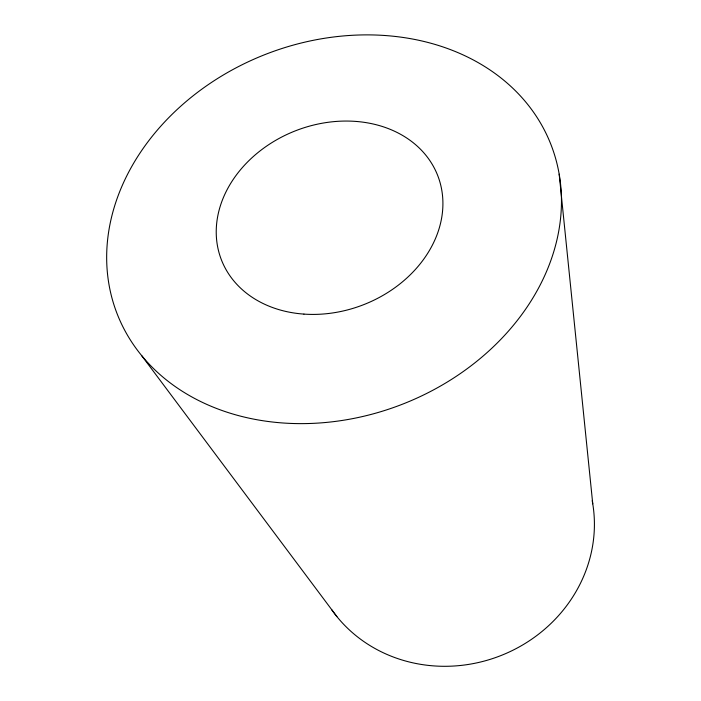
<?xml version="1.0" encoding="UTF-8"?>
<svg xmlns="http://www.w3.org/2000/svg" width="701" height="701" viewBox="0 0 701 701"><rect width="100%" height="100%" fill="white"/><g stroke="black" fill="none" stroke-linecap="round" stroke-linejoin="round"><path stroke-width="1.05" d="M141.532 355.451L336.892 616.591M559.179 174.155A232.828 187.842 -21.3 0 1 249.381 418.234A232.828 187.842 -21.3 0 1 193.634 95.38A232.828 187.842 -21.3 0 1 559.179 174.155L592.757 503.853M592.205 500.716A144.02 134.057 -21.3 0 1 503.896 654.357A144.02 134.057 -21.3 0 1 331.722 609.747M303.927 314.101A116.077 93.382 -21.3 0 0 438.002 176.31A116.077 93.382 -21.3 0 0 246.778 162.79A116.077 93.382 -21.3 0 0 303.927 314.101"/></g></svg>
